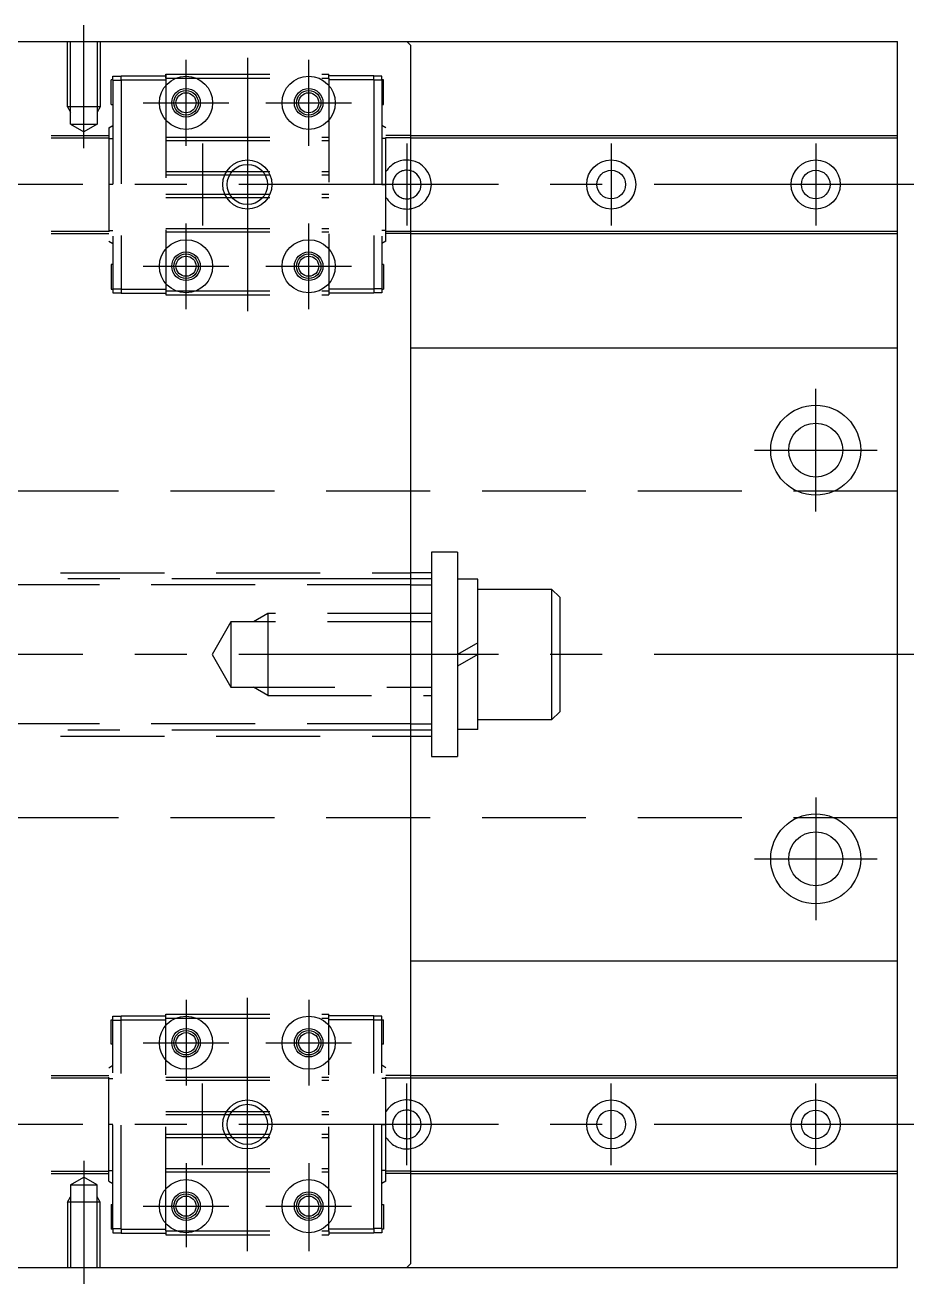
# Model space of a CAD drawing. Extents: x -106 to 482, y -54 to 311.
# Drawn here: x 373.2 to 481.9, y 156.6 to 310.6 of the extents above; entities that cross this region are included whole.
import ezdxf

# ---------------------------------------------------------------- set-up
doc = ezdxf.new("R2010")
doc.units = 0
doc.linetypes.add('CENTER', pattern=[50.8, 31.75, -6.35, 6.35, -6.35])
doc.linetypes.add('DASHED', pattern=[19.05, 12.7, -6.35])
doc.layers.get('0').update_dxf_attribs({"linetype": 'CONTINUOUS'})
doc.layers.add('CENTER', color=1, linetype='CENTER')

msp = doc.modelspace()

# ---------------------------------------------------------------- linework, layer by layer
at = {"color": 7, "linetype": 'CONTINUOUS'}
for p, q in [((249.89, 308.56), (479.89, 308.56)), ((420.39, 308.06), (419.89, 308.56)), ((420.39, 159.06), (420.39, 308.06)), ((479.89, 158.56), (479.89, 308.56)), ((420.39, 297.06), (479.89, 297.06)), ((420.39, 296.76), (479.89, 296.76)), ((420.39, 285.36), (479.89, 285.36)), ((420.39, 285.06), (479.89, 285.06)), ((420.39, 271.06), (479.89, 271.06)), ((422.89, 246.06), (422.89, 221.06)), ((426.09, 246.06), (422.89, 246.06)), ((426.09, 246.06), (426.09, 221.06)), ((422.89, 243.56), (420.39, 243.56)), ((422.89, 243.56), (422.89, 223.56)), ((426.09, 242.76), (426.09, 224.36)), ((428.59, 242.76), (426.09, 242.76)), ((428.59, 224.36), (428.59, 242.76)), ((428.59, 241.56), (437.59, 241.56)), ((437.59, 241.56), (437.59, 225.56)), ((437.59, 241.56), (438.59, 240.56)), ((438.59, 240.56), (438.59, 226.56)), ((428.59, 235), (426.09, 233.56)), ((428.59, 233.56), (426.09, 232.11)), ((438.59, 226.56), (437.59, 225.56)), ((437.59, 225.56), (428.59, 225.56)), ((420.39, 223.56), (422.89, 223.56)), ((428.59, 224.36), (426.09, 224.36)), ((422.89, 221.06), (426.09, 221.06)), ((420.39, 196.06), (479.89, 196.06)), ((420.39, 182.06), (479.89, 182.06)), ((420.39, 181.76), (479.89, 181.76)), ((420.39, 170.36), (479.89, 170.36)), ((420.39, 170.06), (479.89, 170.06)), ((420.39, 159.06), (419.89, 158.56)), ((249.89, 158.56), (479.89, 158.56))]:
    msp.add_line(p, q, dxfattribs=at)
at = {"color": 3, "linetype": 'DASHED'}
for p, q in [((378.39, 300.56), (378.39, 308.56)), ((378.77, 298.46), (378.77, 308.56)), ((382.01, 308.56), (382.01, 298.46)), ((382.39, 308.56), (382.39, 300.56)), ((383.94, 303.86), (383.74, 303.86)), ((383.74, 300.86), (383.74, 303.86)), ((383.94, 304.31), (384.94, 304.31)), ((383.94, 303.81), (383.94, 304.31)), ((383.94, 303.81), (383.94, 278.31)), ((383.94, 303.81), (384.94, 303.81)), ((384.94, 304.36), (390.44, 304.36)), ((384.94, 303.86), (384.94, 304.36)), ((384.94, 303.86), (384.94, 278.26)), ((384.94, 303.86), (390.44, 303.86)), ((390.44, 304.56), (390.44, 278.06)), ((390.44, 304.56), (410.34, 304.56)), ((390.44, 304.06), (390.44, 304.56)), ((390.44, 304.06), (410.34, 304.06)), ((410.34, 304.06), (410.34, 304.56)), ((415.84, 304.36), (410.34, 304.36)), ((410.34, 304.06), (410.34, 278.06)), ((415.84, 303.86), (410.34, 303.86)), ((415.84, 303.86), (415.84, 304.36)), ((416.84, 304.31), (415.84, 304.31)), ((415.84, 303.86), (415.84, 278.26)), ((416.84, 303.81), (415.84, 303.81)), ((416.84, 303.81), (416.84, 304.31)), ((417.04, 303.86), (416.84, 303.86)), ((416.84, 303.81), (416.84, 278.31)), ((417.04, 300.86), (417.04, 303.86)), ((382.39, 300.56), (378.39, 300.56)), ((378.39, 300.56), (378.77, 299.9)), ((382.39, 300.56), (382.01, 299.9)), ((383.74, 300.86), (383.94, 300.86)), ((416.84, 300.86), (417.04, 300.86)), ((378.77, 298.46), (382.01, 298.46)), ((378.77, 298.46), (380.39, 297.52)), ((382.01, 298.46), (380.39, 297.52)), ((383.44, 297.99), (383.94, 298.29)), ((383.44, 297.99), (383.44, 284.13)), ((417.34, 297.99), (416.84, 298.29)), ((417.34, 284.13), (417.34, 297.99)), ((357.34, 297.06), (383.44, 297.06)), ((357.34, 296.76), (383.44, 296.76)), ((383.44, 296.69), (383.94, 296.69)), ((390.44, 296.86), (410.34, 296.86)), ((390.44, 296.46), (410.34, 296.46)), ((417.34, 296.69), (416.84, 296.69)), ((420.39, 297.06), (417.34, 297.06)), ((420.39, 296.76), (417.34, 296.76)), ((390.44, 292.66), (410.34, 292.66)), ((390.44, 292.26), (410.34, 292.26)), ((383.94, 291.06), (383.44, 291.06)), ((390.44, 289.86), (410.34, 289.86)), ((416.84, 291.06), (417.34, 291.06)), ((390.44, 289.46), (410.34, 289.46)), ((357.34, 285.36), (383.44, 285.36)), ((357.34, 285.06), (383.44, 285.06)), ((383.44, 285.43), (383.94, 285.43)), ((390.44, 285.66), (410.34, 285.66)), ((390.44, 285.26), (410.34, 285.26)), ((417.34, 285.43), (416.84, 285.43)), ((417.34, 285.36), (420.39, 285.36)), ((420.39, 285.06), (417.34, 285.06)), ((383.44, 284.13), (383.94, 283.83)), ((417.34, 284.13), (416.84, 283.83)), ((383.74, 281.26), (383.74, 278.26)), ((383.94, 281.26), (383.74, 281.26)), ((417.04, 281.26), (416.84, 281.26)), ((417.04, 281.26), (417.04, 278.26)), ((383.74, 278.26), (383.94, 278.26)), ((383.94, 278.31), (384.94, 278.31)), ((383.94, 278.31), (383.94, 277.81)), ((383.94, 277.81), (384.94, 277.81)), ((384.94, 278.26), (390.44, 278.26)), ((384.94, 278.26), (384.94, 277.76)), ((384.94, 277.76), (390.44, 277.76)), ((390.44, 278.06), (410.34, 278.06)), ((390.44, 278.06), (390.44, 277.56)), ((390.44, 277.56), (410.34, 277.56)), ((415.84, 278.26), (410.34, 278.26)), ((410.34, 278.06), (410.34, 277.56)), ((415.84, 277.76), (410.34, 277.76)), ((416.84, 278.31), (415.84, 278.31)), ((415.84, 278.26), (415.84, 277.76)), ((416.84, 277.81), (415.84, 277.81)), ((416.84, 278.31), (416.84, 277.81)), ((416.84, 278.26), (417.04, 278.26)), ((479.89, 253.56), (259.89, 253.56)), ((320.39, 243.56), (420.39, 243.56)), ((420.39, 242.06), (320.39, 242.06)), ((398.39, 237.56), (396.08, 233.56)), ((422.89, 237.56), (398.39, 237.56)), ((398.39, 237.56), (398.39, 229.56)), ((402.89, 238.56), (401.16, 237.56)), ((422.89, 238.56), (402.89, 238.56)), ((402.89, 238.56), (402.89, 228.56)), ((396.08, 233.56), (398.39, 229.56)), ((398.39, 229.56), (422.89, 229.56)), ((402.89, 228.56), (401.16, 229.56)), ((402.89, 228.56), (422.89, 228.56)), ((420.39, 225.06), (320.39, 225.06)), ((320.39, 223.56), (420.39, 223.56)), ((479.89, 213.56), (259.89, 213.56)), ((390.44, 189.56), (410.34, 189.56)), ((390.44, 189.06), (390.44, 189.56)), ((410.34, 189.06), (410.34, 189.56)), ((383.74, 185.86), (383.74, 188.86)), ((383.74, 188.86), (383.94, 188.86)), ((383.94, 189.31), (384.94, 189.31)), ((383.94, 188.81), (383.94, 189.31)), ((383.94, 163.31), (383.94, 188.81)), ((383.94, 188.81), (384.94, 188.81)), ((384.94, 189.36), (390.44, 189.36)), ((384.94, 188.86), (384.94, 189.36)), ((384.94, 163.26), (384.94, 188.86)), ((384.94, 188.86), (390.44, 188.86)), ((390.44, 189.06), (410.34, 189.06)), ((390.44, 163.06), (390.44, 189.06)), ((415.84, 189.36), (410.34, 189.36)), ((410.34, 163.06), (410.34, 189.06)), ((415.84, 188.86), (410.34, 188.86)), ((415.84, 188.86), (415.84, 189.36)), ((416.84, 189.31), (415.84, 189.31)), ((415.84, 163.26), (415.84, 188.86)), ((416.84, 188.81), (415.84, 188.81)), ((416.84, 188.81), (416.84, 189.31)), ((416.84, 188.86), (417.04, 188.86)), ((416.84, 163.31), (416.84, 188.81)), ((417.04, 185.86), (417.04, 188.86)), ((383.94, 185.86), (383.74, 185.86)), ((417.04, 185.86), (416.84, 185.86)), ((383.44, 182.99), (383.94, 183.29)), ((417.34, 182.99), (416.84, 183.29)), ((357.34, 182.06), (383.44, 182.06)), ((357.34, 181.76), (383.44, 181.76)), ((383.44, 169.13), (383.44, 182.99)), ((390.44, 181.86), (410.34, 181.86)), ((417.34, 169.13), (417.34, 182.99)), ((420.39, 182.06), (417.34, 182.06)), ((417.34, 181.76), (420.39, 181.76)), ((383.44, 181.69), (383.94, 181.69)), ((390.44, 181.46), (410.34, 181.46)), ((417.34, 181.69), (416.84, 181.69)), ((390.44, 177.66), (410.34, 177.66)), ((390.44, 177.26), (410.34, 177.26)), ((383.94, 176.06), (383.44, 176.06)), ((416.84, 176.06), (417.34, 176.06)), ((390.44, 174.86), (410.34, 174.86)), ((390.44, 174.46), (410.34, 174.46)), ((357.34, 170.36), (383.44, 170.36)), ((357.34, 170.06), (383.44, 170.06)), ((378.77, 168.66), (380.39, 169.59)), ((382.01, 168.66), (380.39, 169.59)), ((383.44, 170.43), (383.94, 170.43)), ((390.44, 170.66), (410.34, 170.66)), ((390.44, 170.26), (410.34, 170.26)), ((417.34, 170.43), (416.84, 170.43)), ((420.39, 170.36), (417.34, 170.36)), ((420.39, 170.06), (417.34, 170.06)), ((378.77, 168.66), (378.77, 158.56)), ((378.77, 168.66), (382.01, 168.66)), ((382.01, 158.56), (382.01, 168.66)), ((383.44, 169.13), (383.94, 168.83)), ((417.34, 169.13), (416.84, 168.83)), ((378.39, 166.56), (378.77, 167.21)), ((378.39, 166.56), (378.39, 158.56)), ((382.39, 166.56), (378.39, 166.56)), ((382.39, 166.56), (382.01, 167.21)), ((382.39, 158.56), (382.39, 166.56)), ((383.74, 166.26), (383.94, 166.26)), ((383.74, 166.26), (383.74, 163.26)), ((416.84, 166.26), (417.04, 166.26)), ((417.04, 166.26), (417.04, 163.26)), ((383.94, 163.26), (383.74, 163.26)), ((383.94, 163.31), (384.94, 163.31)), ((383.94, 163.31), (383.94, 162.81)), ((384.94, 163.26), (390.44, 163.26)), ((384.94, 163.26), (384.94, 162.76)), ((415.84, 163.26), (410.34, 163.26)), ((416.84, 163.31), (415.84, 163.31)), ((415.84, 163.26), (415.84, 162.76)), ((416.84, 163.31), (416.84, 162.81)), ((417.04, 163.26), (416.84, 163.26)), ((383.94, 162.81), (384.94, 162.81)), ((384.94, 162.76), (390.44, 162.76)), ((390.44, 163.06), (410.34, 163.06)), ((390.44, 163.06), (390.44, 162.56)), ((390.44, 162.56), (410.34, 162.56)), ((410.34, 163.06), (410.34, 162.56)), ((415.84, 162.76), (410.34, 162.76)), ((416.84, 162.81), (415.84, 162.81))]:
    msp.add_line(p, q, dxfattribs=at)
at = {"color": 3, "linetype": 'CONTINUOUS'}
for p, q in [((420.39, 242.06), (422.89, 242.06)), ((420.39, 225.06), (422.89, 225.06))]:
    msp.add_line(p, q, dxfattribs=at)
at = {"color": 7, "linetype": 'CONTINUOUS'}
for centre, radius in [((392.89, 301.06), 3.25), ((407.89, 301.06), 3.25), ((392.89, 301.06), 1.75), ((392.89, 301.06), 1.23), ((407.89, 301.06), 1.75), ((407.89, 301.06), 1.23), ((400.39, 291.06), 2.46), ((444.89, 291.06), 3), ((444.89, 291.06), 1.75), ((469.89, 291.06), 3), ((469.89, 291.06), 1.75), ((392.89, 281.06), 3.25), ((407.89, 281.06), 3.25), ((392.89, 281.06), 1.75), ((392.89, 281.06), 1.23), ((407.89, 281.06), 1.75), ((407.89, 281.06), 1.23), ((469.89, 258.56), 5.5), ((469.89, 258.56), 3.3), ((469.89, 208.56), 5.5), ((469.89, 208.56), 3.3), ((392.89, 186.06), 3.25), ((407.89, 186.06), 3.25), ((392.89, 186.06), 1.75), ((392.89, 186.06), 1.23), ((407.89, 186.06), 1.75), ((407.89, 186.06), 1.23), ((444.89, 176.06), 3), ((469.89, 176.06), 3), ((400.39, 176.06), 2.46), ((444.89, 176.06), 1.75), ((469.89, 176.06), 1.75), ((392.89, 166.06), 3.25), ((407.89, 166.06), 3.25), ((392.89, 166.06), 1.75), ((392.89, 166.06), 1.23), ((407.89, 166.06), 1.75), ((407.89, 166.06), 1.23)]:
    msp.add_circle(centre, radius, dxfattribs=at)
at = {"color": 3, "linetype": 'CONTINUOUS'}
for centre, radius in [((392.89, 301.06), 1.5), ((407.89, 301.06), 1.5), ((400.39, 291.06), 3), ((392.89, 281.06), 1.5), ((407.89, 281.06), 1.5), ((392.89, 186.06), 1.5), ((407.89, 186.06), 1.5), ((400.39, 176.06), 3), ((392.89, 166.06), 1.5), ((407.89, 166.06), 1.5)]:
    msp.add_circle(centre, radius, dxfattribs=at)
at = {"color": 3, "linetype": 'DASHED'}
for centre, radius, start, end in [((419.89, 291.06), 3, 80.4059, 148.2117), ((419.89, 291.06), 1.75, 73.3985, 286.6015), ((419.89, 291.06), 3, 211.7883, 279.5941), ((419.89, 176.06), 3, 80.4059, 148.2117), ((419.89, 176.06), 1.75, 73.3985, 286.6015), ((419.89, 176.06), 3, 211.7883, 279.5941)]:
    msp.add_arc(centre, radius, start, end, dxfattribs=at)
at = {"color": 7, "linetype": 'CONTINUOUS'}
for centre, radius, start, end in [((419.89, 291.06), 3, 279.5941, 80.4059), ((419.89, 291.06), 1.75, 286.6015, 73.3985), ((419.89, 176.06), 3, 279.5941, 80.4059), ((419.89, 176.06), 1.75, 286.6015, 73.3985)]:
    msp.add_arc(centre, radius, start, end, dxfattribs=at)
at = {"layer": 'CENTER', "color": 1, "linetype": 'CENTER'}
for p, q in [((380.39, 295.52), (380.39, 310.56)), ((400.39, 306.56), (400.39, 275.56)), ((392.89, 295.81), (392.89, 306.31)), ((407.89, 295.81), (407.89, 306.31)), ((387.64, 301.06), (398.14, 301.06)), ((402.64, 301.06), (413.14, 301.06)), ((394.89, 296.06), (394.89, 286.06)), ((419.89, 296.06), (419.89, 286.06)), ((444.89, 296.06), (444.89, 286.06)), ((469.89, 296.06), (469.89, 286.06)), ((481.89, 291.06), (257.89, 291.06)), ((392.89, 275.81), (392.89, 286.31)), ((407.89, 275.81), (407.89, 286.31)), ((387.64, 281.06), (398.14, 281.06)), ((402.64, 281.06), (413.14, 281.06)), ((469.89, 251.06), (469.89, 266.06)), ((462.39, 258.56), (477.39, 258.56)), ((422.89, 242.81), (259.89, 242.81)), ((481.89, 233.56), (204.09, 233.56)), ((422.89, 224.31), (259.89, 224.31)), ((469.89, 216.06), (469.89, 201.06)), ((462.39, 208.56), (477.39, 208.56)), ((392.89, 191.31), (392.89, 180.81)), ((400.39, 160.56), (400.39, 191.56)), ((407.89, 191.31), (407.89, 180.81)), ((387.64, 186.06), (398.14, 186.06)), ((402.64, 186.06), (413.14, 186.06)), ((394.89, 171.06), (394.89, 181.06)), ((419.89, 171.06), (419.89, 181.06)), ((444.89, 171.06), (444.89, 181.06)), ((469.89, 171.06), (469.89, 181.06)), ((481.89, 176.06), (257.89, 176.06)), ((380.39, 171.59), (380.39, 156.56)), ((392.89, 171.31), (392.89, 161.06)), ((407.89, 171.31), (407.89, 160.56)), ((387.64, 166.06), (398.14, 166.06)), ((402.64, 166.06), (413.14, 166.06))]:
    msp.add_line(p, q, dxfattribs=at)

doc.saveas('drawing.dxf')
